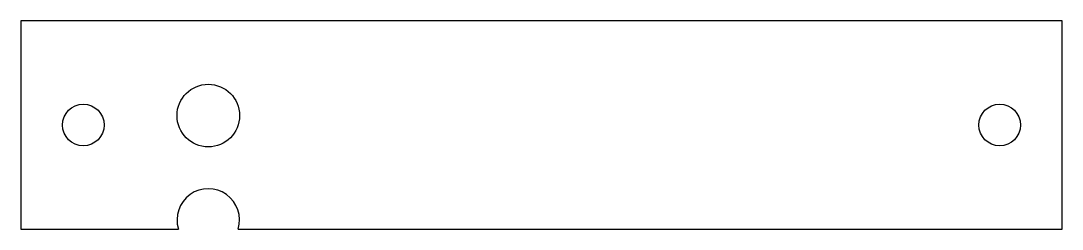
# Model space of a CAD drawing. Header units: millimetres. Extents: x -350 to -300, y 18.1 to 28.1.
import ezdxf

# ---------------------------------------------------------------- set-up
doc = ezdxf.new("R2010")
doc.units = ezdxf.units.MM
doc.layers.get('0').update_dxf_attribs({"linetype": 'CONTINUOUS'})

msp = doc.modelspace()

# ---------------------------------------------------------------- linework, layer by layer
for p, q in [((-300, 28.118), (-350, 28.118)), ((-350, 28.118), (-350, 18.118)), ((-300, 18.118), (-300, 28.118)), ((-350, 18.118), (-342.435, 18.118)), ((-339.565, 18.118), (-300, 18.118))]:
    msp.add_line(p, q)
for centre in [(-347, 23.118), (-303, 23.118)]:
    msp.add_circle(centre, 1)
msp.add_ellipse((-341, 23.57), major_axis=(0, -1.504), ratio=0.997354)
msp.add_ellipse((-341, 18.557), major_axis=(0, -1.504), ratio=0.997354, start_param=1.274885, end_param=5.008301)

doc.saveas('drawing.dxf')
